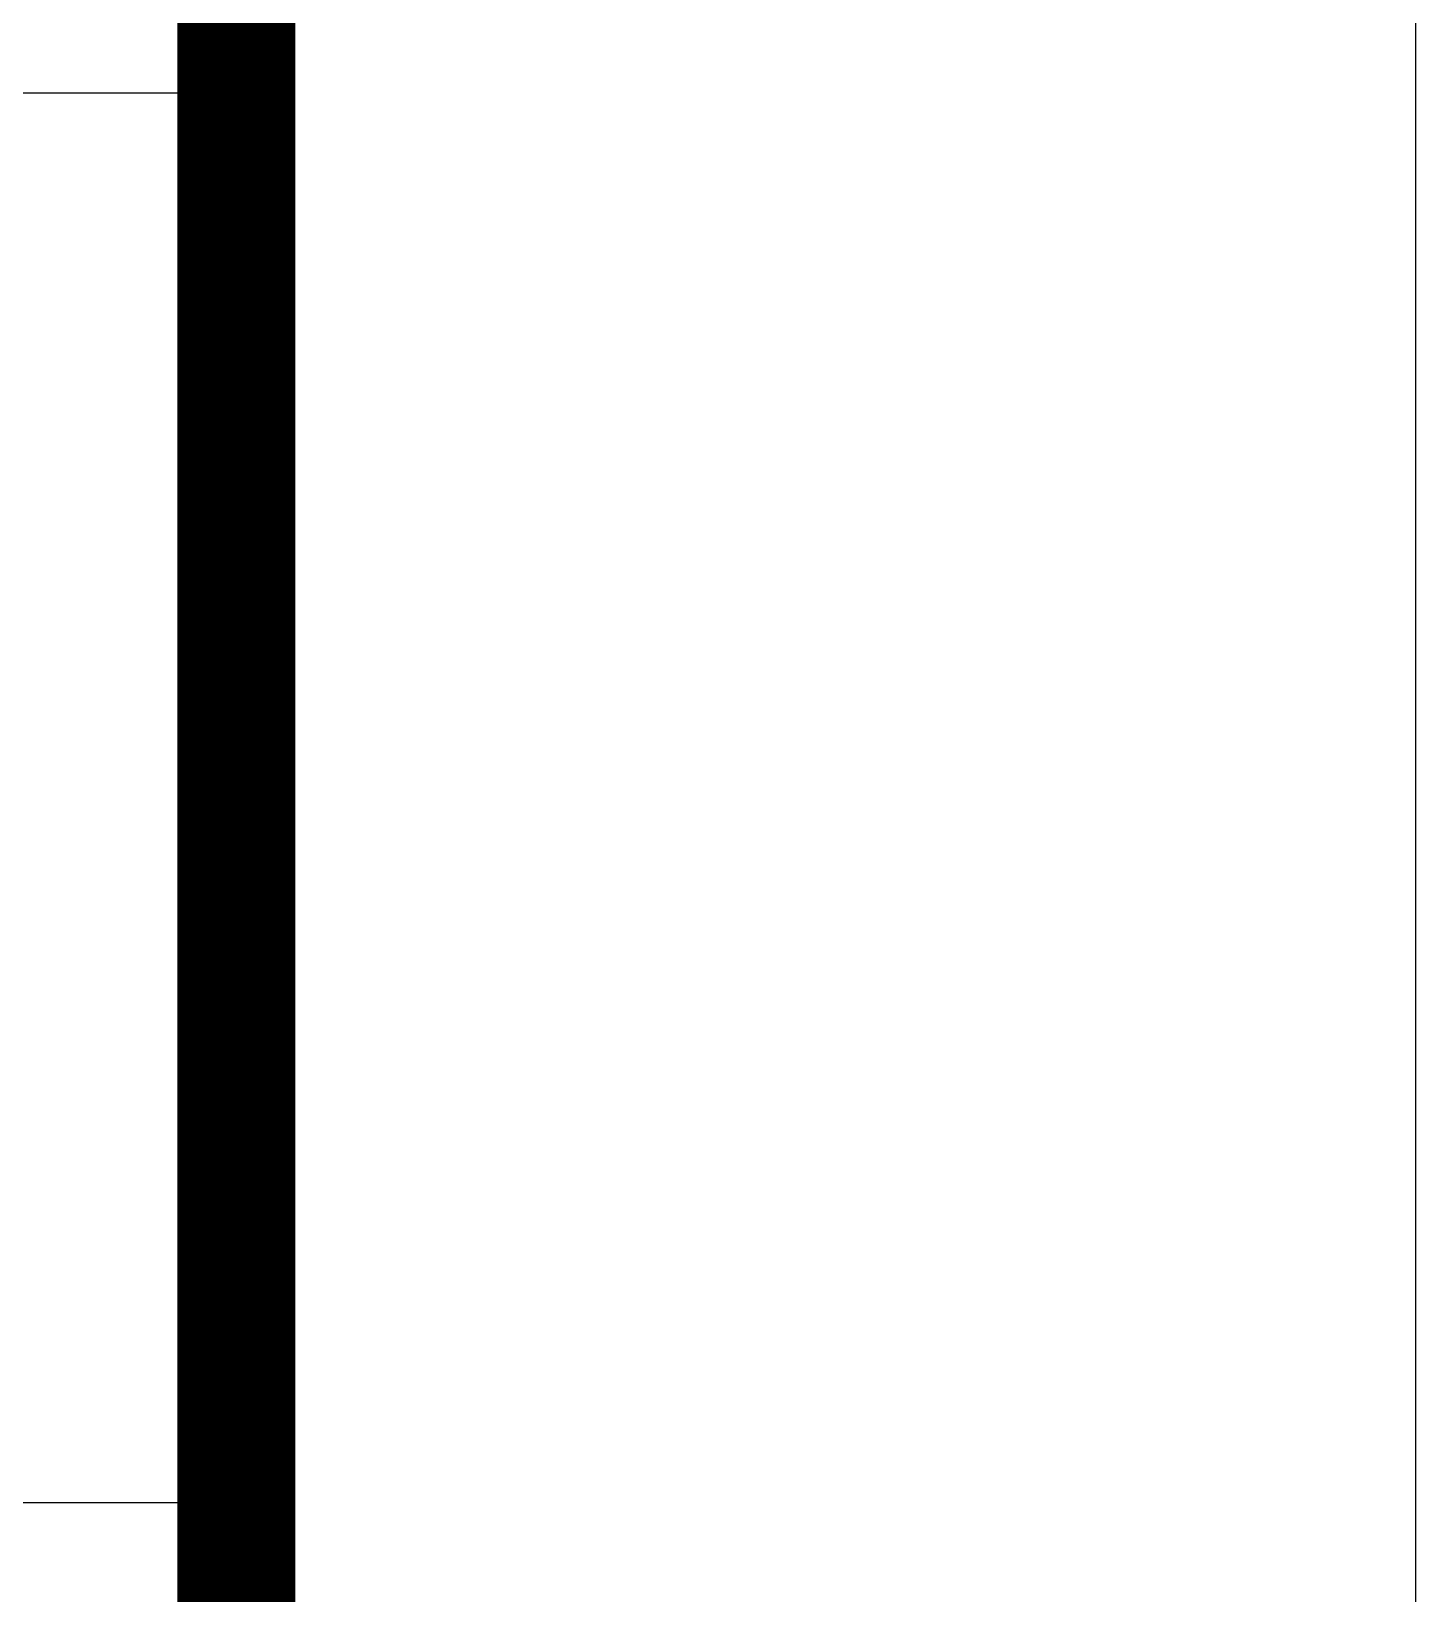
# Model space of a CAD drawing. Extents: x 32461 to 372567, y -698896 to 182569.
# Drawn here: x 183962 to 185723, y -318803 to -316815 of the extents above; entities that cross this region are included whole.
import ezdxf

# ---------------------------------------------------------------- set-up
doc = ezdxf.new("R2010")
doc.units = 0
doc.header["$LTSCALE"] = 1000
doc.header["$MEASUREMENT"] = 0
doc.layers.add('PUB_TITLE', color=4, linetype='CONTINUOUS')
doc.layers.add('图框', color=4, linetype='CONTINUOUS')

msp = doc.modelspace()

# ---------------------------------------------------------------- linework, layer by layer
at = {"layer": 'PUB_TITLE'}
msp.add_lwpolyline([(74273.1, -361979.9), (185723.1, -361979.9), (185723.1, -298979.9), (74273.1, -298979.9)], close=True, dxfattribs=at)
at = {"layer": 'PUB_TITLE', "const_width": 150}
msp.add_lwpolyline([(78023.1, -360479.9), (184223.1, -360479.9), (184223.1, -300479.9), (78023.1, -300479.9)], close=True, dxfattribs=at)
at = {"layer": '图框', "color": 0}
for p, q in [((175209.2, -316893.8), (184223.1, -316893.8)), ((175209.2, -318686.6), (184223.1, -318686.6))]:
    msp.add_line(p, q, dxfattribs=at)
at = {"layer": '图框', "color": 4, "const_width": 147.9}
msp.add_lwpolyline([(175209.2, -300479.9), (184223.1, -300479.9), (184223.1, -360479.9), (175209.2, -360479.9)], close=True, dxfattribs=at)
at = {"layer": '图框', "color": 0, "const_width": 75}
msp.add_lwpolyline([(175209.2, -313607), (184223.1, -313607), (184223.1, -328845.8), (175209.2, -328845.8)], close=True, dxfattribs=at)

doc.saveas('drawing.dxf')
